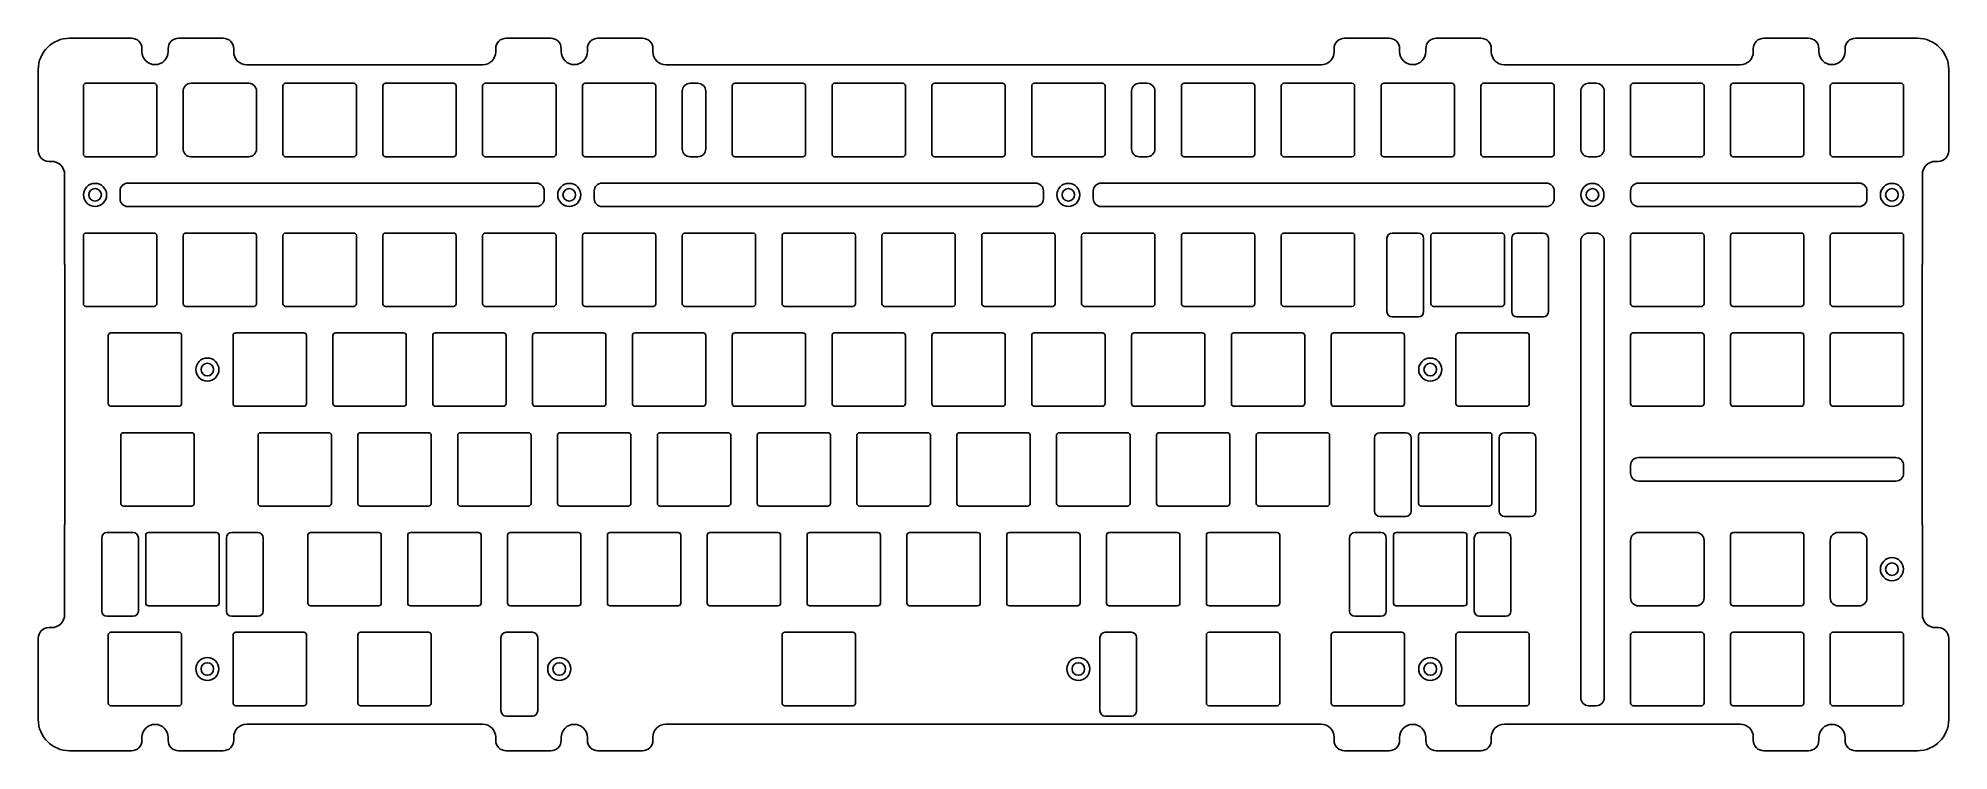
# Model space of a CAD drawing. Header units: millimetres. Extents: x -6 to 359, y -6 to 130.
import ezdxf

# ---------------------------------------------------------------- set-up
doc = ezdxf.new("R2010")
doc.units = ezdxf.units.MM

msp = doc.modelspace()

# ---------------------------------------------------------------- linework, layer by layer
at = {"color": 7, "linetype": 'Continuous', "lineweight": 25}
for p, q in [((11.7125, 129.9125), (-0.0875, 129.9125)), ((13.7125, 127.9125), (13.7125, 127.36875)), ((18.7125, 127.36875), (18.7125, 127.9125)), ((29.2125, 129.9125), (20.7125, 129.9125)), ((31.2125, 127.9125), (31.2125, 127.325)), ((81.2125, 127.325), (81.2125, 127.9125)), ((91.7125, 129.9125), (83.2125, 129.9125)), ((93.7125, 127.9125), (93.7125, 127.36875)), ((98.7125, 127.36875), (98.7125, 127.9125)), ((109.2125, 129.9125), (100.7125, 129.9125)), ((111.2125, 127.9125), (111.2125, 127.325)), ((241.2125, 127.325), (241.2125, 127.9125)), ((251.7125, 129.9125), (243.2125, 129.9125)), ((253.7125, 127.9125), (253.7125, 127.36875)), ((258.7125, 127.36875), (258.7125, 127.9125)), ((269.2125, 129.9125), (260.7125, 129.9125)), ((271.2125, 127.9125), (271.2125, 127.325)), ((321.2125, 127.325), (321.2125, 127.9125)), ((331.7125, 129.9125), (323.2125, 129.9125)), ((333.7125, 127.9125), (333.7125, 127.36875)), ((338.7125, 127.36875), (338.7125, 127.9125)), ((352.5125, 129.9125), (340.7125, 129.9125)), ((33.7125, 124.825), (78.7125, 124.825)), ((113.7125, 124.825), (238.7125, 124.825)), ((273.7125, 124.825), (318.7125, 124.825)), ((-6.0875, 123.9125), (-6.0875, 108.4125)), ((2.525, 120.8), (2.525, 107.8)), ((16.025, 121.3), (3.025, 121.3)), ((16.525, 107.8), (16.525, 120.8)), ((34.075, 121.3), (23.075, 121.3)), ((40.625, 120.8), (40.625, 107.8)), ((54.125, 121.3), (41.125, 121.3)), ((54.625, 107.8), (54.625, 120.8)), ((59.675, 120.8), (59.675, 107.8)), ((73.175, 121.3), (60.175, 121.3)), ((73.675, 107.8), (73.675, 120.8)), ((78.725, 120.8), (78.725, 107.8)), ((92.225, 121.3), (79.225, 121.3)), ((92.725, 107.8), (92.725, 120.8)), ((97.775, 120.8), (97.775, 107.8)), ((111.275, 121.3), (98.275, 121.3)), ((111.775, 107.8), (111.775, 120.8)), ((119.8, 121.3), (118.325, 121.3)), ((126.35, 120.8), (126.35, 107.8)), ((139.85, 121.3), (126.85, 121.3)), ((140.35, 107.8), (140.35, 120.8)), ((145.4, 120.8), (145.4, 107.8)), ((158.9, 121.3), (145.9, 121.3)), ((159.4, 107.8), (159.4, 120.8)), ((164.45, 120.8), (164.45, 107.8)), ((177.95, 121.3), (164.95, 121.3)), ((178.45, 107.8), (178.45, 120.8)), ((183.5, 120.8), (183.5, 107.8)), ((197, 121.3), (184, 121.3)), ((197.5, 107.8), (197.5, 120.8)), ((205.525, 121.3), (204.05, 121.3)), ((212.075, 120.8), (212.075, 107.8)), ((225.575, 121.3), (212.575, 121.3)), ((226.075, 107.8), (226.075, 120.8)), ((231.125, 120.8), (231.125, 107.8)), ((244.625, 121.3), (231.625, 121.3)), ((245.125, 107.8), (245.125, 120.8)), ((250.175, 120.8), (250.175, 107.8)), ((263.675, 121.3), (250.675, 121.3)), ((264.175, 107.8), (264.175, 120.8)), ((269.225, 120.8), (269.225, 107.8)), ((282.725, 121.3), (269.725, 121.3)), ((283.225, 107.8), (283.225, 120.8)), ((291.25, 121.3), (289.775, 121.3)), ((297.8, 120.8), (297.8, 107.8)), ((311.3, 121.3), (298.3, 121.3)), ((311.8, 107.8), (311.8, 120.8)), ((316.85, 120.8), (316.85, 107.8)), ((330.35, 121.3), (317.35, 121.3)), ((330.85, 107.8), (330.85, 120.8)), ((335.9, 120.8), (335.9, 107.8)), ((349.4, 121.3), (336.4, 121.3)), ((349.9, 107.8), (349.9, 120.8)), ((358.5125, 108.4125), (358.5125, 123.9125)), ((21.575, 119.8), (21.575, 108.8)), ((35.575, 108.8), (35.575, 119.8)), ((116.825, 119.8), (116.825, 108.8)), ((121.3, 108.8), (121.3, 119.8)), ((202.55, 119.8), (202.55, 108.8)), ((207.025, 108.8), (207.025, 119.8)), ((288.275, 119.8), (288.275, 108.8)), ((292.75, 108.8), (292.75, 119.8)), ((-3.54375, 106.4125), (-4.0875, 106.4125)), ((3.025, 107.3), (16.025, 107.3)), ((23.075, 107.3), (34.075, 107.3)), ((41.125, 107.3), (54.125, 107.3)), ((60.175, 107.3), (73.175, 107.3)), ((79.225, 107.3), (92.225, 107.3)), ((98.275, 107.3), (111.275, 107.3)), ((118.325, 107.3), (119.8, 107.3)), ((126.85, 107.3), (139.85, 107.3)), ((145.9, 107.3), (158.9, 107.3)), ((164.95, 107.3), (177.95, 107.3)), ((184, 107.3), (197, 107.3)), ((204.05, 107.3), (205.525, 107.3)), ((212.575, 107.3), (225.575, 107.3)), ((231.625, 107.3), (244.625, 107.3)), ((250.675, 107.3), (263.675, 107.3)), ((269.725, 107.3), (282.725, 107.3)), ((289.775, 107.3), (291.25, 107.3)), ((298.3, 107.3), (311.3, 107.3)), ((317.35, 107.3), (330.35, 107.3)), ((336.4, 107.3), (349.4, 107.3)), ((356.5125, 106.4125), (355.96875, 106.4125)), ((-1.04375, 86.87816), (-1.04375, 103.9125)), ((88.9875, 102.25), (11.025, 102.25)), ((184.2375, 102.25), (101.5125, 102.25)), ((281.725, 102.25), (196.7625, 102.25)), ((341.4, 102.25), (299.3, 102.25)), ((353.46875, 103.9125), (353.46875, 86.87816)), ((9.525, 100.75), (9.525, 99.275)), ((90.4875, 99.275), (90.4875, 100.75)), ((100.0125, 100.75), (100.0125, 99.275)), ((185.7375, 99.275), (185.7375, 100.75)), ((195.2625, 100.75), (195.2625, 99.275)), ((283.225, 99.275), (283.225, 100.75)), ((297.8, 100.75), (297.8, 99.275)), ((342.9, 99.275), (342.9, 100.75)), ((11.025, 97.775), (88.9875, 97.775)), ((101.5125, 97.775), (184.2375, 97.775)), ((196.7625, 97.775), (281.725, 97.775)), ((299.3, 97.775), (341.4, 97.775)), ((2.525, 92.225), (2.525, 79.225)), ((16.025, 92.725), (3.025, 92.725)), ((16.525, 79.225), (16.525, 92.225)), ((21.575, 92.225), (21.575, 79.225)), ((35.075, 92.725), (22.075, 92.725)), ((35.575, 79.225), (35.575, 92.225)), ((40.625, 92.225), (40.625, 79.225)), ((54.125, 92.725), (41.125, 92.725)), ((54.625, 79.225), (54.625, 92.225)), ((59.675, 92.225), (59.675, 79.225)), ((73.175, 92.725), (60.175, 92.725)), ((73.675, 79.225), (73.675, 92.225)), ((78.725, 92.225), (78.725, 79.225)), ((92.225, 92.725), (79.225, 92.725)), ((92.725, 79.225), (92.725, 92.225)), ((97.775, 92.225), (97.775, 79.225)), ((111.275, 92.725), (98.275, 92.725)), ((111.775, 79.225), (111.775, 92.225)), ((116.825, 92.225), (116.825, 79.225)), ((130.325, 92.725), (117.325, 92.725)), ((130.825, 79.225), (130.825, 92.225)), ((135.875, 92.225), (135.875, 79.225)), ((149.375, 92.725), (136.375, 92.725)), ((149.875, 79.225), (149.875, 92.225)), ((154.925, 92.225), (154.925, 79.225)), ((168.425, 92.725), (155.425, 92.725)), ((168.925, 79.225), (168.925, 92.225)), ((173.975, 92.225), (173.975, 79.225)), ((187.475, 92.725), (174.475, 92.725)), ((187.975, 79.225), (187.975, 92.225)), ((193.025, 92.225), (193.025, 79.225)), ((206.525, 92.725), (193.525, 92.725)), ((207.025, 79.225), (207.025, 92.225)), ((212.075, 92.225), (212.075, 79.225)), ((225.575, 92.725), (212.575, 92.725)), ((226.075, 79.225), (226.075, 92.225)), ((231.125, 92.225), (231.125, 79.225)), ((244.625, 92.725), (231.625, 92.725)), ((245.125, 79.225), (245.125, 92.225)), ((251.3, 91.725), (251.3, 77.725)), ((257.3, 92.725), (252.3, 92.725)), ((258.3, 77.725), (258.3, 91.725)), ((259.7, 92.225), (259.7, 79.225)), ((273.2, 92.725), (260.2, 92.725)), ((273.7, 79.225), (273.7, 92.225)), ((275.1, 91.725), (275.1, 77.725)), ((281.1, 92.725), (276.1, 92.725)), ((282.1, 77.725), (282.1, 91.725)), ((288.275, 91.225), (288.275, 4.025)), ((291.25, 92.725), (289.775, 92.725)), ((292.75, 4.025), (292.75, 91.225)), ((297.8, 92.225), (297.8, 79.225)), ((311.3, 92.725), (298.3, 92.725)), ((311.8, 79.225), (311.8, 92.225)), ((316.85, 92.225), (316.85, 79.225)), ((330.35, 92.725), (317.35, 92.725)), ((330.85, 79.225), (330.85, 92.225)), ((335.9, 92.225), (335.9, 79.225)), ((349.4, 92.725), (336.4, 92.725)), ((349.9, 79.225), (349.9, 92.225)), ((-1, 37.4125), (-1, 86.4125)), ((353.425, 86.4125), (353.425, 37.4125)), ((3.025, 78.725), (16.025, 78.725)), ((22.075, 78.725), (35.075, 78.725)), ((41.125, 78.725), (54.125, 78.725)), ((60.175, 78.725), (73.175, 78.725)), ((79.225, 78.725), (92.225, 78.725)), ((98.275, 78.725), (111.275, 78.725)), ((117.325, 78.725), (130.325, 78.725)), ((136.375, 78.725), (149.375, 78.725)), ((155.425, 78.725), (168.425, 78.725)), ((174.475, 78.725), (187.475, 78.725)), ((193.525, 78.725), (206.525, 78.725)), ((212.575, 78.725), (225.575, 78.725)), ((231.625, 78.725), (244.625, 78.725)), ((252.3, 76.725), (257.3, 76.725)), ((260.2, 78.725), (273.2, 78.725)), ((276.1, 76.725), (281.1, 76.725)), ((298.3, 78.725), (311.3, 78.725)), ((317.35, 78.725), (330.35, 78.725)), ((336.4, 78.725), (349.4, 78.725)), ((7.2875, 73.175), (7.2875, 60.175)), ((20.7875, 73.675), (7.7875, 73.675)), ((21.2875, 60.175), (21.2875, 73.175)), ((31.1, 73.175), (31.1, 60.175)), ((44.6, 73.675), (31.6, 73.675)), ((45.1, 60.175), (45.1, 73.175)), ((50.15, 73.175), (50.15, 60.175)), ((63.65, 73.675), (50.65, 73.675)), ((64.15, 60.175), (64.15, 73.175)), ((69.2, 73.175), (69.2, 60.175)), ((82.7, 73.675), (69.7, 73.675)), ((83.2, 60.175), (83.2, 73.175)), ((88.25, 73.175), (88.25, 60.175)), ((101.75, 73.675), (88.75, 73.675)), ((102.25, 60.175), (102.25, 73.175)), ((107.3, 73.175), (107.3, 60.175)), ((120.8, 73.675), (107.8, 73.675)), ((121.3, 60.175), (121.3, 73.175)), ((126.35, 73.175), (126.35, 60.175)), ((139.85, 73.675), (126.85, 73.675)), ((140.35, 60.175), (140.35, 73.175)), ((145.4, 73.175), (145.4, 60.175)), ((158.9, 73.675), (145.9, 73.675)), ((159.4, 60.175), (159.4, 73.175)), ((164.45, 73.175), (164.45, 60.175)), ((177.95, 73.675), (164.95, 73.675)), ((178.45, 60.175), (178.45, 73.175)), ((183.5, 73.175), (183.5, 60.175)), ((197, 73.675), (184, 73.675)), ((197.5, 60.175), (197.5, 73.175)), ((202.55, 73.175), (202.55, 60.175)), ((216.05, 73.675), (203.05, 73.675)), ((216.55, 60.175), (216.55, 73.175)), ((221.6, 73.175), (221.6, 60.175)), ((235.1, 73.675), (222.1, 73.675)), ((235.6, 60.175), (235.6, 73.175)), ((240.65, 73.175), (240.65, 60.175)), ((254.15, 73.675), (241.15, 73.675)), ((254.65, 60.175), (254.65, 73.175)), ((264.4625, 73.175), (264.4625, 60.175)), ((277.9625, 73.675), (264.9625, 73.675)), ((278.4625, 60.175), (278.4625, 73.175)), ((297.8, 73.175), (297.8, 60.175)), ((311.3, 73.675), (298.3, 73.675)), ((311.8, 60.175), (311.8, 73.175)), ((316.85, 73.175), (316.85, 60.175)), ((330.35, 73.675), (317.35, 73.675)), ((330.85, 60.175), (330.85, 73.175)), ((335.9, 73.175), (335.9, 60.175)), ((349.4, 73.675), (336.4, 73.675)), ((349.9, 60.175), (349.9, 73.175)), ((7.7875, 59.675), (20.7875, 59.675)), ((31.6, 59.675), (44.6, 59.675)), ((50.65, 59.675), (63.65, 59.675)), ((69.7, 59.675), (82.7, 59.675)), ((88.75, 59.675), (101.75, 59.675)), ((107.8, 59.675), (120.8, 59.675)), ((126.85, 59.675), (139.85, 59.675)), ((145.9, 59.675), (158.9, 59.675)), ((164.95, 59.675), (177.95, 59.675)), ((184, 59.675), (197, 59.675)), ((203.05, 59.675), (216.05, 59.675)), ((222.1, 59.675), (235.1, 59.675)), ((241.15, 59.675), (254.15, 59.675)), ((264.9625, 59.675), (277.9625, 59.675)), ((298.3, 59.675), (311.3, 59.675)), ((317.35, 59.675), (330.35, 59.675)), ((336.4, 59.675), (349.4, 59.675)), ((9.66875, 54.125), (9.66875, 41.125)), ((23.16875, 54.625), (10.16875, 54.625)), ((23.66875, 41.125), (23.66875, 54.125)), ((35.8625, 54.125), (35.8625, 41.125)), ((49.3625, 54.625), (36.3625, 54.625)), ((49.8625, 41.125), (49.8625, 54.125)), ((54.9125, 54.125), (54.9125, 41.125)), ((68.4125, 54.625), (55.4125, 54.625)), ((68.9125, 41.125), (68.9125, 54.125)), ((73.9625, 54.125), (73.9625, 41.125)), ((87.4625, 54.625), (74.4625, 54.625)), ((87.9625, 41.125), (87.9625, 54.125)), ((93.0125, 54.125), (93.0125, 41.125)), ((106.5125, 54.625), (93.5125, 54.625)), ((107.0125, 41.125), (107.0125, 54.125)), ((112.0625, 54.125), (112.0625, 41.125)), ((125.5625, 54.625), (112.5625, 54.625)), ((126.0625, 41.125), (126.0625, 54.125)), ((131.1125, 54.125), (131.1125, 41.125)), ((144.6125, 54.625), (131.6125, 54.625)), ((145.1125, 41.125), (145.1125, 54.125)), ((150.1625, 54.125), (150.1625, 41.125)), ((163.6625, 54.625), (150.6625, 54.625)), ((164.1625, 41.125), (164.1625, 54.125)), ((169.2125, 54.125), (169.2125, 41.125)), ((182.7125, 54.625), (169.7125, 54.625)), ((183.2125, 41.125), (183.2125, 54.125)), ((188.2625, 54.125), (188.2625, 41.125)), ((201.7625, 54.625), (188.7625, 54.625)), ((202.2625, 41.125), (202.2625, 54.125)), ((207.3125, 54.125), (207.3125, 41.125)), ((220.8125, 54.625), (207.8125, 54.625)), ((221.3125, 41.125), (221.3125, 54.125)), ((226.3625, 54.125), (226.3625, 41.125)), ((239.8625, 54.625), (226.8625, 54.625)), ((240.3625, 41.125), (240.3625, 54.125)), ((248.91875, 53.625), (248.91875, 39.625)), ((254.91875, 54.625), (249.91875, 54.625)), ((255.91875, 39.625), (255.91875, 53.625)), ((257.31875, 54.125), (257.31875, 41.125)), ((270.81875, 54.625), (257.81875, 54.625)), ((271.31875, 41.125), (271.31875, 54.125)), ((272.71875, 53.625), (272.71875, 39.625)), ((278.71875, 54.625), (273.71875, 54.625)), ((279.71875, 39.625), (279.71875, 53.625)), ((297.8, 48.3625), (297.8, 46.8875)), ((348.4, 49.8625), (299.3, 49.8625)), ((349.9, 46.8875), (349.9, 48.3625)), ((299.3, 45.3875), (348.4, 45.3875)), ((10.16875, 40.625), (23.16875, 40.625)), ((36.3625, 40.625), (49.3625, 40.625)), ((55.4125, 40.625), (68.4125, 40.625)), ((74.4625, 40.625), (87.4625, 40.625)), ((93.5125, 40.625), (106.5125, 40.625)), ((112.5625, 40.625), (125.5625, 40.625)), ((131.6125, 40.625), (144.6125, 40.625)), ((150.6625, 40.625), (163.6625, 40.625)), ((169.7125, 40.625), (182.7125, 40.625)), ((188.7625, 40.625), (201.7625, 40.625)), ((207.8125, 40.625), (220.8125, 40.625)), ((226.8625, 40.625), (239.8625, 40.625)), ((257.81875, 40.625), (270.81875, 40.625)), ((-1.04375, 19.9125), (-1.04375, 36.94684)), ((249.91875, 38.625), (254.91875, 38.625)), ((273.71875, 38.625), (278.71875, 38.625)), ((353.46875, 36.94684), (353.46875, 19.9125)), ((6.03125, 34.575), (6.03125, 20.575)), ((12.03125, 35.575), (7.03125, 35.575)), ((13.03125, 20.575), (13.03125, 34.575)), ((14.43125, 35.075), (14.43125, 22.075)), ((27.93125, 35.575), (14.93125, 35.575)), ((28.43125, 22.075), (28.43125, 35.075)), ((29.83125, 34.575), (29.83125, 20.575)), ((35.83125, 35.575), (30.83125, 35.575)), ((36.83125, 20.575), (36.83125, 34.575)), ((45.3875, 35.075), (45.3875, 22.075)), ((58.8875, 35.575), (45.8875, 35.575)), ((59.3875, 22.075), (59.3875, 35.075)), ((64.4375, 35.075), (64.4375, 22.075)), ((77.9375, 35.575), (64.9375, 35.575)), ((78.4375, 22.075), (78.4375, 35.075)), ((83.4875, 35.075), (83.4875, 22.075)), ((96.9875, 35.575), (83.9875, 35.575)), ((97.4875, 22.075), (97.4875, 35.075)), ((102.5375, 35.075), (102.5375, 22.075)), ((116.0375, 35.575), (103.0375, 35.575)), ((116.5375, 22.075), (116.5375, 35.075)), ((121.5875, 35.075), (121.5875, 22.075)), ((135.0875, 35.575), (122.0875, 35.575)), ((135.5875, 22.075), (135.5875, 35.075)), ((140.6375, 35.075), (140.6375, 22.075)), ((154.1375, 35.575), (141.1375, 35.575)), ((154.6375, 22.075), (154.6375, 35.075)), ((159.6875, 35.075), (159.6875, 22.075)), ((173.1875, 35.575), (160.1875, 35.575)), ((173.6875, 22.075), (173.6875, 35.075)), ((178.7375, 35.075), (178.7375, 22.075)), ((192.2375, 35.575), (179.2375, 35.575)), ((192.7375, 22.075), (192.7375, 35.075)), ((197.7875, 35.075), (197.7875, 22.075)), ((211.2875, 35.575), (198.2875, 35.575)), ((211.7875, 22.075), (211.7875, 35.075)), ((216.8375, 35.075), (216.8375, 22.075)), ((230.3375, 35.575), (217.3375, 35.575)), ((230.8375, 22.075), (230.8375, 35.075)), ((244.15625, 34.575), (244.15625, 20.575)), ((250.15625, 35.575), (245.15625, 35.575)), ((251.15625, 20.575), (251.15625, 34.575)), ((252.55625, 35.075), (252.55625, 22.075)), ((266.05625, 35.575), (253.05625, 35.575)), ((266.55625, 22.075), (266.55625, 35.075)), ((267.95625, 34.575), (267.95625, 20.575)), ((273.95625, 35.575), (268.95625, 35.575)), ((274.95625, 20.575), (274.95625, 34.575)), ((297.8, 34.075), (297.8, 23.075)), ((310.3, 35.575), (299.3, 35.575)), ((311.8, 23.075), (311.8, 34.075)), ((316.85, 35.075), (316.85, 22.075)), ((330.35, 35.575), (317.35, 35.575)), ((330.85, 22.075), (330.85, 35.075)), ((335.9, 34.075), (335.9, 23.075)), ((341.4, 35.575), (337.4, 35.575)), ((342.9, 23.075), (342.9, 34.075)), ((7.03125, 19.575), (12.03125, 19.575)), ((14.93125, 21.575), (27.93125, 21.575)), ((30.83125, 19.575), (35.83125, 19.575)), ((45.8875, 21.575), (58.8875, 21.575)), ((64.9375, 21.575), (77.9375, 21.575)), ((83.9875, 21.575), (96.9875, 21.575)), ((103.0375, 21.575), (116.0375, 21.575)), ((122.0875, 21.575), (135.0875, 21.575)), ((141.1375, 21.575), (154.1375, 21.575)), ((160.1875, 21.575), (173.1875, 21.575)), ((179.2375, 21.575), (192.2375, 21.575)), ((198.2875, 21.575), (211.2875, 21.575)), ((217.3375, 21.575), (230.3375, 21.575)), ((245.15625, 19.575), (250.15625, 19.575)), ((253.05625, 21.575), (266.05625, 21.575)), ((268.95625, 19.575), (273.95625, 19.575)), ((299.3, 21.575), (310.3, 21.575)), ((317.35, 21.575), (330.35, 21.575)), ((337.4, 21.575), (341.4, 21.575)), ((-6.0875, 15.4125), (-6.0875, -0.0875)), ((-4.0875, 17.4125), (-3.54375, 17.4125)), ((7.2875, 16.025), (7.2875, 3.025)), ((20.7875, 16.525), (7.7875, 16.525)), ((21.2875, 3.025), (21.2875, 16.025)), ((31.1, 16.025), (31.1, 3.025)), ((44.6, 16.525), (31.6, 16.525)), ((45.1, 3.025), (45.1, 16.025)), ((54.9125, 16.025), (54.9125, 3.025)), ((68.4125, 16.525), (55.4125, 16.525)), ((68.9125, 3.025), (68.9125, 16.025)), ((82.225, 15.525), (82.225, 1.525)), ((88.225, 16.525), (83.225, 16.525)), ((89.225, 1.525), (89.225, 15.525)), ((135.875, 16.025), (135.875, 3.025)), ((149.375, 16.525), (136.375, 16.525)), ((149.875, 3.025), (149.875, 16.025)), ((196.525, 15.525), (196.525, 1.525)), ((202.525, 16.525), (197.525, 16.525)), ((203.525, 1.525), (203.525, 15.525)), ((216.8375, 16.025), (216.8375, 3.025)), ((230.3375, 16.525), (217.3375, 16.525)), ((230.8375, 3.025), (230.8375, 16.025)), ((240.65, 16.025), (240.65, 3.025)), ((254.15, 16.525), (241.15, 16.525)), ((254.65, 3.025), (254.65, 16.025)), ((264.4625, 16.025), (264.4625, 3.025)), ((277.9625, 16.525), (264.9625, 16.525)), ((278.4625, 3.025), (278.4625, 16.025)), ((297.8, 16.025), (297.8, 3.025)), ((311.3, 16.525), (298.3, 16.525)), ((311.8, 3.025), (311.8, 16.025)), ((316.85, 16.025), (316.85, 3.025)), ((330.35, 16.525), (317.35, 16.525)), ((330.85, 3.025), (330.85, 16.025)), ((335.9, 16.025), (335.9, 3.025)), ((349.4, 16.525), (336.4, 16.525)), ((349.9, 3.025), (349.9, 16.025)), ((355.96875, 17.4125), (356.5125, 17.4125)), ((358.5125, -0.0875), (358.5125, 15.4125)), ((7.7875, 2.525), (20.7875, 2.525)), ((31.6, 2.525), (44.6, 2.525)), ((55.4125, 2.525), (68.4125, 2.525)), ((83.225, 0.525), (88.225, 0.525)), ((136.375, 2.525), (149.375, 2.525)), ((197.525, 0.525), (202.525, 0.525)), ((217.3375, 2.525), (230.3375, 2.525)), ((241.15, 2.525), (254.15, 2.525)), ((264.9625, 2.525), (277.9625, 2.525)), ((289.775, 2.525), (291.25, 2.525)), ((298.3, 2.525), (311.3, 2.525)), ((317.35, 2.525), (330.35, 2.525)), ((336.4, 2.525), (349.4, 2.525)), ((13.7125, -3.54375), (13.7125, -4.0875)), ((18.7125, -4.0875), (18.7125, -3.54375)), ((31.2125, -3.5), (31.2125, -4.0875)), ((78.7125, -1), (33.7125, -1)), ((81.2125, -4.0875), (81.2125, -3.5)), ((93.7125, -3.54375), (93.7125, -4.0875)), ((98.7125, -4.0875), (98.7125, -3.54375)), ((111.2125, -3.5), (111.2125, -4.0875)), ((238.7125, -1), (113.7125, -1)), ((241.2125, -4.0875), (241.2125, -3.5)), ((253.7125, -3.54375), (253.7125, -4.0875)), ((258.7125, -4.0875), (258.7125, -3.54375)), ((271.2125, -3.5), (271.2125, -4.0875)), ((318.7125, -1), (273.7125, -1)), ((321.2125, -4.0875), (321.2125, -3.5)), ((333.7125, -3.54375), (333.7125, -4.0875)), ((338.7125, -4.0875), (338.7125, -3.54375)), ((-0.0875, -6.0875), (11.7125, -6.0875)), ((20.7125, -6.0875), (29.2125, -6.0875)), ((83.2125, -6.0875), (91.7125, -6.0875)), ((100.7125, -6.0875), (109.2125, -6.0875)), ((243.2125, -6.0875), (251.7125, -6.0875)), ((260.7125, -6.0875), (269.2125, -6.0875)), ((323.2125, -6.0875), (331.7125, -6.0875)), ((340.7125, -6.0875), (352.5125, -6.0875))]:
    msp.add_line(p, q, dxfattribs=at)
for centre, radius in [((4.7625, 100.0125), 2.2), ((95.25, 100.0125), 2.2), ((190.5, 100.0125), 2.2), ((290.5125, 100.0125), 2.2), ((347.6625, 100.0125), 2.2), ((4.7625, 100.0125), 1.2), ((95.25, 100.0125), 1.2), ((190.5, 100.0125), 1.2), ((290.5125, 100.0125), 1.2), ((347.6625, 100.0125), 1.2), ((26.194, 66.675), 2.2), ((26.194, 66.675), 1.2), ((259.556, 66.675), 2.2), ((259.556, 66.675), 1.2), ((347.6625, 28.575), 2.2), ((347.6625, 28.575), 1.2), ((26.19375, 9.525), 2.2), ((93.345, 9.525), 2.2), ((192.405, 9.525), 2.2), ((259.55625, 9.525), 2.2), ((26.19375, 9.525), 1.2), ((93.345, 9.525), 1.2), ((192.405, 9.525), 1.2), ((259.55625, 9.525), 1.2)]:
    msp.add_circle(centre, radius, dxfattribs=at)
for centre, radius, start, end in [((-0.0875, 123.9125), 6, 90, 180), ((11.7125, 127.9125), 2, 0, 90), ((20.7125, 127.9125), 2, 90, 180), ((29.2125, 127.9125), 2, 0, 90), ((83.2125, 127.9125), 2, 90, 180), ((91.7125, 127.9125), 2, 0, 90), ((100.7125, 127.9125), 2, 90, 180), ((109.2125, 127.9125), 2, 0, 90), ((243.2125, 127.9125), 2, 90, 180), ((251.7125, 127.9125), 2, 0, 90), ((260.7125, 127.9125), 2, 90, 180), ((269.2125, 127.9125), 2, 0, 90), ((323.2125, 127.9125), 2, 90, 180), ((331.7125, 127.9125), 2, 0, 90), ((340.7125, 127.9125), 2, 90, 180), ((352.5125, 123.9125), 6, 0, 90), ((16.2125, 127.36875), 2.5, 180, 0), ((33.7125, 127.325), 2.5, 180, 270), ((78.7125, 127.325), 2.5, 270, 0), ((96.2125, 127.36875), 2.5, 180, 0), ((113.7125, 127.325), 2.5, 180, 270), ((238.7125, 127.325), 2.5, 270, 0), ((256.2125, 127.36875), 2.5, 180, 0), ((273.7125, 127.325), 2.5, 180, 270), ((318.7125, 127.325), 2.5, 270, 0), ((336.2125, 127.36875), 2.5, 180, 0), ((3.025, 120.8), 0.5, 90, 180), ((16.025, 120.8), 0.5, 0, 90), ((23.075, 119.8), 1.5, 90, 180), ((34.075, 119.8), 1.5, 0, 90), ((41.125, 120.8), 0.5, 90, 180), ((54.125, 120.8), 0.5, 0, 90), ((60.175, 120.8), 0.5, 90, 180), ((73.175, 120.8), 0.5, 0, 90), ((79.225, 120.8), 0.5, 90, 180), ((92.225, 120.8), 0.5, 0, 90), ((98.275, 120.8), 0.5, 90, 180), ((111.275, 120.8), 0.5, 0, 90), ((118.325, 119.8), 1.5, 90, 180), ((119.8, 119.8), 1.5, 0, 90), ((126.85, 120.8), 0.5, 90, 180), ((139.85, 120.8), 0.5, 360, 90), ((145.9, 120.8), 0.5, 90, 180), ((158.9, 120.8), 0.5, 360, 90), ((164.95, 120.8), 0.5, 90, 180), ((177.95, 120.8), 0.5, 360, 90), ((184, 120.8), 0.5, 90, 180), ((197, 120.8), 0.5, 360, 90), ((204.05, 119.8), 1.5, 90, 180), ((205.525, 119.8), 1.5, 0, 90), ((212.575, 120.8), 0.5, 90, 180), ((225.575, 120.8), 0.5, 360, 90), ((231.625, 120.8), 0.5, 90, 180), ((244.625, 120.8), 0.5, 360, 90), ((250.675, 120.8), 0.5, 90, 180), ((263.675, 120.8), 0.5, 0, 90), ((269.725, 120.8), 0.5, 90, 180), ((282.725, 120.8), 0.5, 0, 90), ((289.775, 119.8), 1.5, 90, 180), ((291.25, 119.8), 1.5, 360, 90), ((298.3, 120.8), 0.5, 90, 180), ((311.3, 120.8), 0.5, 0, 90), ((317.35, 120.8), 0.5, 90, 180), ((330.35, 120.8), 0.5, 0, 90), ((336.4, 120.8), 0.5, 90, 180), ((349.4, 120.8), 0.5, 0, 90), ((-4.0875, 108.4125), 2, 180, 270), ((-3.54375, 103.9125), 2.5, 0, 90), ((3.025, 107.8), 0.5, 180, 270), ((16.025, 107.8), 0.5, 270, 0), ((23.075, 108.8), 1.5, 180, 270), ((34.075, 108.8), 1.5, 270, 0), ((41.125, 107.8), 0.5, 180, 270), ((54.125, 107.8), 0.5, 270, 360), ((60.175, 107.8), 0.5, 180, 270), ((73.175, 107.8), 0.5, 270, 360), ((79.225, 107.8), 0.5, 180, 270), ((92.225, 107.8), 0.5, 270, 360), ((98.275, 107.8), 0.5, 180, 270), ((111.275, 107.8), 0.5, 270, 360), ((118.325, 108.8), 1.5, 180, 270), ((119.8, 108.8), 1.5, 270, 0), ((126.85, 107.8), 0.5, 180, 270), ((139.85, 107.8), 0.5, 270, 0), ((145.9, 107.8), 0.5, 180, 270), ((158.9, 107.8), 0.5, 270, 0), ((164.95, 107.8), 0.5, 180, 270), ((177.95, 107.8), 0.5, 270, 0), ((184, 107.8), 0.5, 180, 270), ((197, 107.8), 0.5, 270, 0), ((204.05, 108.8), 1.5, 180, 270), ((205.525, 108.8), 1.5, 270, 0), ((212.575, 107.8), 0.5, 180, 270), ((225.575, 107.8), 0.5, 270, 0), ((231.625, 107.8), 0.5, 180, 270), ((244.625, 107.8), 0.5, 270, 0), ((250.675, 107.8), 0.5, 180, 270), ((263.675, 107.8), 0.5, 270, 360), ((269.725, 107.8), 0.5, 180, 270), ((282.725, 107.8), 0.5, 270, 360), ((289.775, 108.8), 1.5, 180, 270), ((291.25, 108.8), 1.5, 270, 360), ((298.3, 107.8), 0.5, 180, 270), ((311.3, 107.8), 0.5, 270, 0), ((317.35, 107.8), 0.5, 180, 270), ((330.35, 107.8), 0.5, 270, 0), ((336.4, 107.8), 0.5, 180, 270), ((349.4, 107.8), 0.5, 270, 0), ((355.96875, 103.9125), 2.5, 90, 180), ((356.5125, 108.4125), 2, 270, 0), ((11.025, 100.75), 1.5, 90, 180), ((88.9875, 100.75), 1.5, 0, 90), ((101.5125, 100.75), 1.5, 90, 180), ((184.2375, 100.75), 1.5, 0, 90), ((196.7625, 100.75), 1.5, 90, 180), ((281.725, 100.75), 1.5, 0, 90), ((299.3, 100.75), 1.5, 90, 180), ((341.4, 100.75), 1.5, 360, 90), ((11.025, 99.275), 1.5, 180, 270), ((88.9875, 99.275), 1.5, 270, 0), ((101.5125, 99.275), 1.5, 180, 270), ((184.2375, 99.275), 1.5, 270, 0), ((196.7625, 99.275), 1.5, 180, 270), ((281.725, 99.275), 1.5, 270, 0), ((299.3, 99.275), 1.5, 180, 270), ((341.4, 99.275), 1.5, 270, 360), ((3.025, 92.225), 0.5, 90, 180), ((16.025, 92.225), 0.5, 360, 90), ((22.075, 92.225), 0.5, 90, 180), ((35.075, 92.225), 0.5, 0, 90), ((41.125, 92.225), 0.5, 90, 180), ((54.125, 92.225), 0.5, 360, 90), ((60.175, 92.225), 0.5, 90, 180), ((73.175, 92.225), 0.5, 0, 90), ((79.225, 92.225), 0.5, 90, 180), ((92.225, 92.225), 0.5, 0, 90), ((98.275, 92.225), 0.5, 90, 180), ((111.275, 92.225), 0.5, 0, 90), ((117.325, 92.225), 0.5, 90, 180), ((130.325, 92.225), 0.5, 360, 90), ((136.375, 92.225), 0.5, 90, 180), ((149.375, 92.225), 0.5, 360, 90), ((155.425, 92.225), 0.5, 90, 180), ((168.425, 92.225), 0.5, 360, 90), ((174.475, 92.225), 0.5, 90, 180), ((187.475, 92.225), 0.5, 360, 90), ((193.525, 92.225), 0.5, 90, 180), ((206.525, 92.225), 0.5, 360, 90), ((212.575, 92.225), 0.5, 90, 180), ((225.575, 92.225), 0.5, 360, 90), ((231.625, 92.225), 0.5, 90, 180), ((244.625, 92.225), 0.5, 360, 90), ((252.3, 91.725), 1, 90, 180), ((257.3, 91.725), 1, 360, 90), ((260.2, 92.225), 0.5, 90, 180), ((273.2, 92.225), 0.5, 0, 90), ((276.1, 91.725), 1, 90, 180), ((281.1, 91.725), 1, 0, 90), ((289.775, 91.225), 1.5, 90, 180), ((291.25, 91.225), 1.5, 360, 90), ((298.3, 92.225), 0.5, 90, 180), ((311.3, 92.225), 0.5, 0, 90), ((317.35, 92.225), 0.5, 90, 180), ((330.35, 92.225), 0.5, 0, 90), ((336.4, 92.225), 0.5, 90, 180), ((349.4, 92.225), 0.5, 0, 90), ((-3.5, 86.4125), 2.5, 0, 10.7347527), ((355.925, 86.4125), 2.5, 169.2652473, 180), ((3.025, 79.225), 0.5, 180, 270), ((16.025, 79.225), 0.5, 270, 0), ((22.075, 79.225), 0.5, 180, 270), ((35.075, 79.225), 0.5, 270, 360), ((41.125, 79.225), 0.5, 180, 270), ((54.125, 79.225), 0.5, 270, 0), ((60.175, 79.225), 0.5, 180, 270), ((73.175, 79.225), 0.5, 270, 360), ((79.225, 79.225), 0.5, 180, 270), ((92.225, 79.225), 0.5, 270, 360), ((98.275, 79.225), 0.5, 180, 270), ((111.275, 79.225), 0.5, 270, 360), ((117.325, 79.225), 0.5, 180, 270), ((130.325, 79.225), 0.5, 270, 0), ((136.375, 79.225), 0.5, 180, 270), ((149.375, 79.225), 0.5, 270, 0), ((155.425, 79.225), 0.5, 180, 270), ((168.425, 79.225), 0.5, 270, 0), ((174.475, 79.225), 0.5, 180, 270), ((187.475, 79.225), 0.5, 270, 0), ((193.525, 79.225), 0.5, 180, 270), ((206.525, 79.225), 0.5, 270, 0), ((212.575, 79.225), 0.5, 180, 270), ((225.575, 79.225), 0.5, 270, 0), ((231.625, 79.225), 0.5, 180, 270), ((244.625, 79.225), 0.5, 270, 0), ((252.3, 77.725), 1, 180, 270), ((257.3, 77.725), 1, 270, 0), ((260.2, 79.225), 0.5, 180, 270), ((273.2, 79.225), 0.5, 270, 0), ((276.1, 77.725), 1, 180, 270), ((281.1, 77.725), 1, 270, 0), ((298.3, 79.225), 0.5, 180, 270), ((311.3, 79.225), 0.5, 270, 0), ((317.35, 79.225), 0.5, 180, 270), ((330.35, 79.225), 0.5, 270, 0), ((336.4, 79.225), 0.5, 180, 270), ((349.4, 79.225), 0.5, 270, 0), ((7.7875, 73.175), 0.5, 90, 180), ((20.7875, 73.175), 0.5, 360, 90), ((31.6, 73.175), 0.5, 90, 180), ((44.6, 73.175), 0.5, 0, 90), ((50.65, 73.175), 0.5, 90, 180), ((63.65, 73.175), 0.5, 0, 90), ((69.7, 73.175), 0.5, 90, 180), ((82.7, 73.175), 0.5, 0, 90), ((88.75, 73.175), 0.5, 90, 180), ((101.75, 73.175), 0.5, 0, 90), ((107.8, 73.175), 0.5, 90, 180), ((120.8, 73.175), 0.5, 0, 90), ((126.85, 73.175), 0.5, 90, 180), ((139.85, 73.175), 0.5, 360, 90), ((145.9, 73.175), 0.5, 90, 180), ((158.9, 73.175), 0.5, 360, 90), ((164.95, 73.175), 0.5, 90, 180), ((177.95, 73.175), 0.5, 360, 90), ((184, 73.175), 0.5, 90, 180), ((197, 73.175), 0.5, 360, 90), ((203.05, 73.175), 0.5, 90, 180), ((216.05, 73.175), 0.5, 360, 90), ((222.1, 73.175), 0.5, 90, 180), ((235.1, 73.175), 0.5, 360, 90), ((241.15, 73.175), 0.5, 90, 180), ((254.15, 73.175), 0.5, 360, 90), ((264.9625, 73.175), 0.5, 90, 180), ((277.9625, 73.175), 0.5, 360, 90), ((298.3, 73.175), 0.5, 90, 180), ((311.3, 73.175), 0.5, 0, 90), ((317.35, 73.175), 0.5, 90, 180), ((330.35, 73.175), 0.5, 0, 90), ((336.4, 73.175), 0.5, 90, 180), ((349.4, 73.175), 0.5, 0, 90), ((7.7875, 60.175), 0.5, 180, 270), ((20.7875, 60.175), 0.5, 270, 0), ((31.6, 60.175), 0.5, 180, 270), ((44.6, 60.175), 0.5, 270, 0), ((50.65, 60.175), 0.5, 180, 270), ((63.65, 60.175), 0.5, 270, 360), ((69.7, 60.175), 0.5, 180, 270), ((82.7, 60.175), 0.5, 270, 360), ((88.75, 60.175), 0.5, 180, 270), ((101.75, 60.175), 0.5, 270, 360), ((107.8, 60.175), 0.5, 180, 270), ((120.8, 60.175), 0.5, 270, 360), ((126.85, 60.175), 0.5, 180, 270), ((139.85, 60.175), 0.5, 270, 0), ((145.9, 60.175), 0.5, 180, 270), ((158.9, 60.175), 0.5, 270, 0), ((164.95, 60.175), 0.5, 180, 270), ((177.95, 60.175), 0.5, 270, 0), ((184, 60.175), 0.5, 180, 270), ((197, 60.175), 0.5, 270, 0), ((203.05, 60.175), 0.5, 180, 270), ((216.05, 60.175), 0.5, 270, 0), ((222.1, 60.175), 0.5, 180, 270), ((235.1, 60.175), 0.5, 270, 0), ((241.15, 60.175), 0.5, 180, 270), ((254.15, 60.175), 0.5, 270, 0), ((264.9625, 60.175), 0.5, 180, 270), ((277.9625, 60.175), 0.5, 270, 0), ((298.3, 60.175), 0.5, 180, 270), ((311.3, 60.175), 0.5, 270, 0), ((317.35, 60.175), 0.5, 180, 270), ((330.35, 60.175), 0.5, 270, 0), ((336.4, 60.175), 0.5, 180, 270), ((349.4, 60.175), 0.5, 270, 0), ((10.16875, 54.125), 0.5, 90, 180), ((23.16875, 54.125), 0.5, 360, 90), ((36.3625, 54.125), 0.5, 90, 180), ((49.3625, 54.125), 0.5, 0, 90), ((55.4125, 54.125), 0.5, 90, 180), ((68.4125, 54.125), 0.5, 0, 90), ((74.4625, 54.125), 0.5, 90, 180), ((87.4625, 54.125), 0.5, 0, 90), ((93.5125, 54.125), 0.5, 90, 180), ((106.5125, 54.125), 0.5, 0, 90), ((112.5625, 54.125), 0.5, 90, 180), ((125.5625, 54.125), 0.5, 0, 90), ((131.6125, 54.125), 0.5, 90, 180), ((144.6125, 54.125), 0.5, 0, 90), ((150.6625, 54.125), 0.5, 90, 180), ((163.6625, 54.125), 0.5, 0, 90), ((169.7125, 54.125), 0.5, 90, 180), ((182.7125, 54.125), 0.5, 0, 90), ((188.7625, 54.125), 0.5, 90, 180), ((201.7625, 54.125), 0.5, 0, 90), ((207.8125, 54.125), 0.5, 90, 180), ((220.8125, 54.125), 0.5, 0, 90), ((226.8625, 54.125), 0.5, 90, 180), ((239.8625, 54.125), 0.5, 0, 90), ((249.91875, 53.625), 1, 90, 180), ((254.91875, 53.625), 1, 0, 90), ((257.81875, 54.125), 0.5, 90, 180), ((270.81875, 54.125), 0.5, 0, 90), ((273.71875, 53.625), 1, 90, 180), ((278.71875, 53.625), 1, 360, 90), ((299.3, 48.3625), 1.5, 90, 180), ((348.4, 48.3625), 1.5, 0, 90), ((299.3, 46.8875), 1.5, 180, 270), ((348.4, 46.8875), 1.5, 270, 0), ((10.16875, 41.125), 0.5, 180, 270), ((23.16875, 41.125), 0.5, 270, 0), ((36.3625, 41.125), 0.5, 180, 270), ((49.3625, 41.125), 0.5, 270, 0), ((55.4125, 41.125), 0.5, 180, 270), ((68.4125, 41.125), 0.5, 270, 360), ((74.4625, 41.125), 0.5, 180, 270), ((87.4625, 41.125), 0.5, 270, 360), ((93.5125, 41.125), 0.5, 180, 270), ((106.5125, 41.125), 0.5, 270, 360), ((112.5625, 41.125), 0.5, 180, 270), ((125.5625, 41.125), 0.5, 270, 360), ((131.6125, 41.125), 0.5, 180, 270), ((144.6125, 41.125), 0.5, 270, 360), ((150.6625, 41.125), 0.5, 180, 270), ((163.6625, 41.125), 0.5, 270, 360), ((169.7125, 41.125), 0.5, 180, 270), ((182.7125, 41.125), 0.5, 270, 360), ((188.7625, 41.125), 0.5, 180, 270), ((201.7625, 41.125), 0.5, 270, 360), ((207.8125, 41.125), 0.5, 180, 270), ((220.8125, 41.125), 0.5, 270, 360), ((226.8625, 41.125), 0.5, 180, 270), ((239.8625, 41.125), 0.5, 270, 360), ((257.81875, 41.125), 0.5, 180, 270), ((270.81875, 41.125), 0.5, 270, 360), ((-3.5, 37.4125), 2.5, 349.2652473, 360), ((249.91875, 39.625), 1, 180, 270), ((254.91875, 39.625), 1, 270, 0), ((273.71875, 39.625), 1, 180, 270), ((278.71875, 39.625), 1, 270, 0), ((355.925, 37.4125), 2.5, 180, 190.7347527), ((7.03125, 34.575), 1, 90, 180), ((12.03125, 34.575), 1, 0, 90), ((14.93125, 35.075), 0.5, 90, 180), ((27.93125, 35.075), 0.5, 360, 90), ((30.83125, 34.575), 1, 90, 180), ((35.83125, 34.575), 1, 360, 90), ((45.8875, 35.075), 0.5, 90, 180), ((58.8875, 35.075), 0.5, 0, 90), ((64.9375, 35.075), 0.5, 90, 180), ((77.9375, 35.075), 0.5, 0, 90), ((83.9875, 35.075), 0.5, 90, 180), ((96.9875, 35.075), 0.5, 0, 90), ((103.0375, 35.075), 0.5, 90, 180), ((116.0375, 35.075), 0.5, 0, 90), ((122.0875, 35.075), 0.5, 90, 180), ((135.0875, 35.075), 0.5, 0, 90), ((141.1375, 35.075), 0.5, 90, 180), ((154.1375, 35.075), 0.5, 0, 90), ((160.1875, 35.075), 0.5, 90, 180), ((173.1875, 35.075), 0.5, 0, 90), ((179.2375, 35.075), 0.5, 90, 180), ((192.2375, 35.075), 0.5, 0, 90), ((198.2875, 35.075), 0.5, 90, 180), ((211.2875, 35.075), 0.5, 0, 90), ((217.3375, 35.075), 0.5, 90, 180), ((230.3375, 35.075), 0.5, 0, 90), ((245.15625, 34.575), 1, 90, 180), ((250.15625, 34.575), 1, 0, 90), ((253.05625, 35.075), 0.5, 90, 180), ((266.05625, 35.075), 0.5, 0, 90), ((268.95625, 34.575), 1, 90, 180), ((273.95625, 34.575), 1, 0, 90), ((299.3, 34.075), 1.5, 90, 180), ((310.3, 34.075), 1.5, 360, 90), ((317.35, 35.075), 0.5, 90, 180), ((330.35, 35.075), 0.5, 0, 90), ((337.4, 34.075), 1.5, 90, 180), ((341.4, 34.075), 1.5, 360, 90), ((14.93125, 22.075), 0.5, 180, 270), ((27.93125, 22.075), 0.5, 270, 0), ((45.8875, 22.075), 0.5, 180, 270), ((58.8875, 22.075), 0.5, 270, 0), ((64.9375, 22.075), 0.5, 180, 270), ((77.9375, 22.075), 0.5, 270, 360), ((83.9875, 22.075), 0.5, 180, 270), ((96.9875, 22.075), 0.5, 270, 360), ((103.0375, 22.075), 0.5, 180, 270), ((116.0375, 22.075), 0.5, 270, 360), ((122.0875, 22.075), 0.5, 180, 270), ((135.0875, 22.075), 0.5, 270, 360), ((141.1375, 22.075), 0.5, 180, 270), ((154.1375, 22.075), 0.5, 270, 360), ((160.1875, 22.075), 0.5, 180, 270), ((173.1875, 22.075), 0.5, 270, 360), ((179.2375, 22.075), 0.5, 180, 270), ((192.2375, 22.075), 0.5, 270, 360), ((198.2875, 22.075), 0.5, 180, 270), ((211.2875, 22.075), 0.5, 270, 360), ((217.3375, 22.075), 0.5, 180, 270), ((230.3375, 22.075), 0.5, 270, 360), ((253.05625, 22.075), 0.5, 180, 270), ((266.05625, 22.075), 0.5, 270, 0), ((299.3, 23.075), 1.5, 180, 270), ((310.3, 23.075), 1.5, 270, 360), ((317.35, 22.075), 0.5, 180, 270), ((330.35, 22.075), 0.5, 270, 0), ((337.4, 23.075), 1.5, 180, 270), ((341.4, 23.075), 1.5, 270, 0), ((-3.54375, 19.9125), 2.5, 270, 0), ((7.03125, 20.575), 1, 180, 270), ((12.03125, 20.575), 1, 270, 0), ((30.83125, 20.575), 1, 180, 270), ((35.83125, 20.575), 1, 270, 0), ((245.15625, 20.575), 1, 180, 270), ((250.15625, 20.575), 1, 270, 0), ((268.95625, 20.575), 1, 180, 270), ((273.95625, 20.575), 1, 270, 360), ((355.96875, 19.9125), 2.5, 180, 270), ((-4.0875, 15.4125), 2, 90, 180), ((7.7875, 16.025), 0.5, 90, 180), ((20.7875, 16.025), 0.5, 360, 90), ((31.6, 16.025), 0.5, 90, 180), ((44.6, 16.025), 0.5, 360, 90), ((55.4125, 16.025), 0.5, 90, 180), ((68.4125, 16.025), 0.5, 0, 90), ((83.225, 15.525), 1, 90, 180), ((88.225, 15.525), 1, 0, 90), ((136.375, 16.025), 0.5, 90, 180), ((149.375, 16.025), 0.5, 360, 90), ((197.525, 15.525), 1, 90, 180), ((202.525, 15.525), 1, 0, 90), ((217.3375, 16.025), 0.5, 90, 180), ((230.3375, 16.025), 0.5, 0, 90), ((241.15, 16.025), 0.5, 90, 180), ((254.15, 16.025), 0.5, 360, 90), ((264.9625, 16.025), 0.5, 90, 180), ((277.9625, 16.025), 0.5, 360, 90), ((298.3, 16.025), 0.5, 90, 180), ((311.3, 16.025), 0.5, 0, 90), ((317.35, 16.025), 0.5, 90, 180), ((330.35, 16.025), 0.5, 0, 90), ((336.4, 16.025), 0.5, 90, 180), ((349.4, 16.025), 0.5, 0, 90), ((356.5125, 15.4125), 2, 0, 90), ((289.775, 4.025), 1.5, 180, 270), ((291.25, 4.025), 1.5, 270, 0), ((7.7875, 3.025), 0.5, 180, 270), ((20.7875, 3.025), 0.5, 270, 0), ((31.6, 3.025), 0.5, 180, 270), ((44.6, 3.025), 0.5, 270, 0), ((55.4125, 3.025), 0.5, 180, 270), ((68.4125, 3.025), 0.5, 270, 360), ((83.225, 1.525), 1, 180, 270), ((88.225, 1.525), 1, 270, 0), ((136.375, 3.025), 0.5, 180, 270), ((149.375, 3.025), 0.5, 270, 0), ((197.525, 1.525), 1, 180, 270), ((202.525, 1.525), 1, 270, 0), ((217.3375, 3.025), 0.5, 180, 270), ((230.3375, 3.025), 0.5, 270, 360), ((241.15, 3.025), 0.5, 180, 270), ((254.15, 3.025), 0.5, 270, 0), ((264.9625, 3.025), 0.5, 180, 270), ((277.9625, 3.025), 0.5, 270, 0), ((298.3, 3.025), 0.5, 180, 270), ((311.3, 3.025), 0.5, 270, 0), ((317.35, 3.025), 0.5, 180, 270), ((330.35, 3.025), 0.5, 270, 0), ((336.4, 3.025), 0.5, 180, 270), ((349.4, 3.025), 0.5, 270, 0), ((-0.0875, -0.0875), 6, 180, 270), ((16.2125, -3.54375), 2.5, 0, 180), ((33.7125, -3.5), 2.5, 90, 180), ((78.7125, -3.5), 2.5, 0, 90), ((96.2125, -3.54375), 2.5, 0, 180), ((113.7125, -3.5), 2.5, 90, 180), ((238.7125, -3.5), 2.5, 0, 90), ((256.2125, -3.54375), 2.5, 0, 180), ((273.7125, -3.5), 2.5, 90, 180), ((318.7125, -3.5), 2.5, 0, 90), ((336.2125, -3.54375), 2.5, 0, 180), ((352.5125, -0.0875), 6, 270, 0), ((11.7125, -4.0875), 2, 270, 0), ((20.7125, -4.0875), 2, 180, 270), ((29.2125, -4.0875), 2, 270, 0), ((83.2125, -4.0875), 2, 180, 270), ((91.7125, -4.0875), 2, 270, 0), ((100.7125, -4.0875), 2, 180, 270), ((109.2125, -4.0875), 2, 270, 0), ((243.2125, -4.0875), 2, 180, 270), ((251.7125, -4.0875), 2, 270, 0), ((260.7125, -4.0875), 2, 180, 270), ((269.2125, -4.0875), 2, 270, 0), ((323.2125, -4.0875), 2, 180, 270), ((331.7125, -4.0875), 2, 270, 360), ((340.7125, -4.0875), 2, 180, 270)]:
    msp.add_arc(centre, radius, start, end, dxfattribs=at)

doc.saveas('drawing.dxf')
